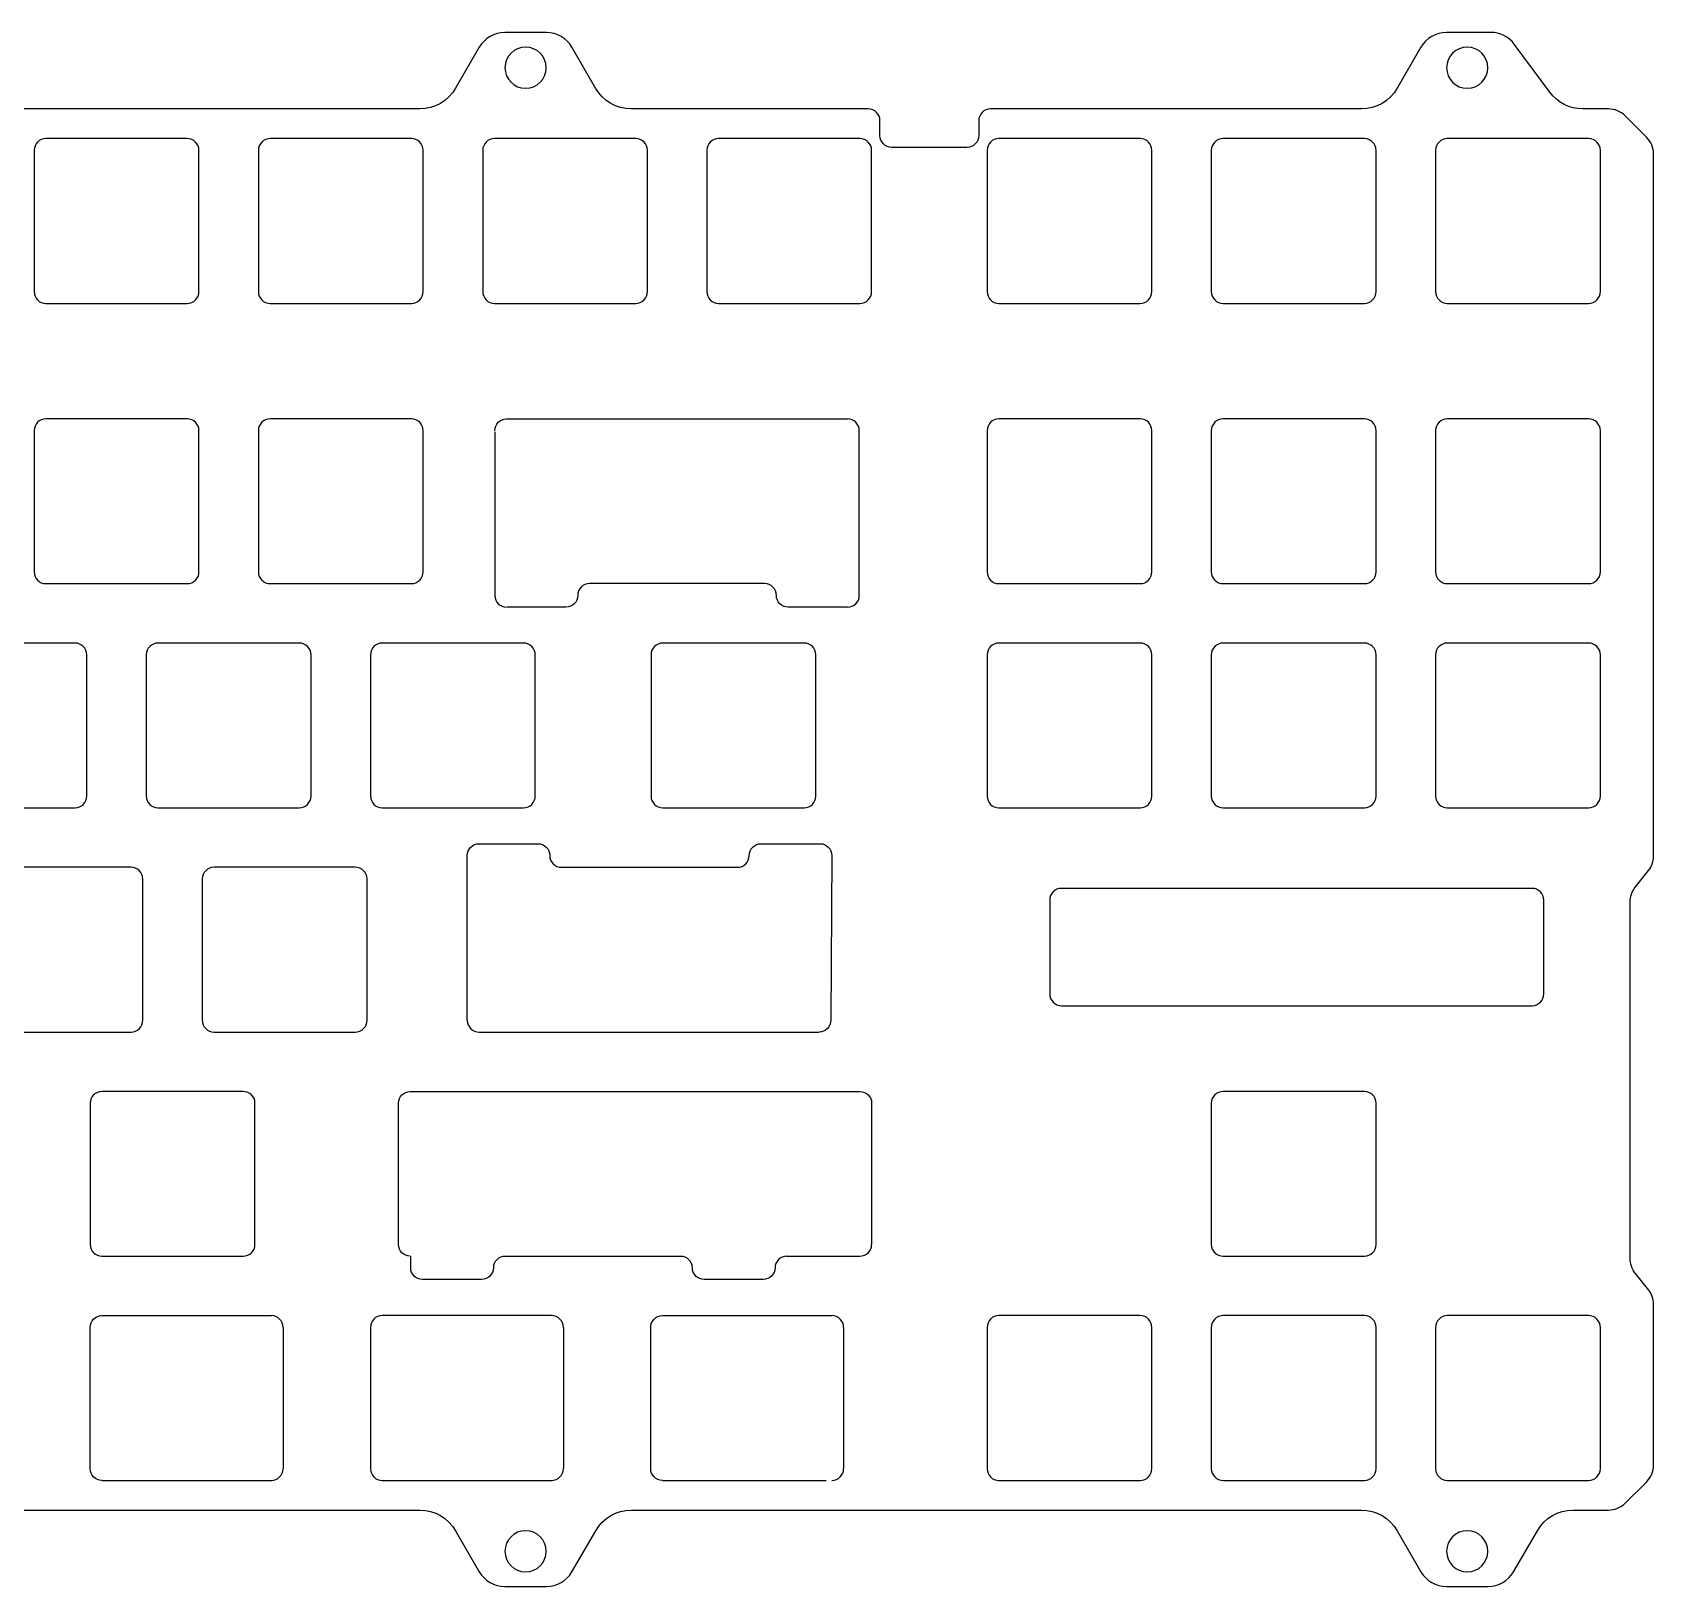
# Model space of a CAD drawing. Header units: inches. Extents: x -68 to 284, y 74 to 206.
# Drawn here: x 146.1 to 283.8, y 73.7 to 205.7 of the extents above; entities that cross this region are included whole.
import ezdxf

# ---------------------------------------------------------------- set-up
doc = ezdxf.new("R2010")
doc.units = ezdxf.units.IN
doc.header["$MEASUREMENT"] = 0

# ---------------------------------------------------------------- blocks, each defined once
blk = doc.blocks.new('block 4')
at = {"color": 5, "lineweight": 25, "true_color": 0x0000ff}
blk.add_open_spline([(139.42, 76.62), (140.31, 76.62), (141.14, 77.1), (141.58, 77.87), (141.58, 77.87), (141.9, 78.42), (141.9, 78.42), (142.53, 79.5), (143.69, 80.17), (144.94, 80.17), (144.94, 80.17), (178.97, 80.17), (178.97, 80.17), (180.22, 80.17), (181.37, 79.5), (182, 78.42), (182, 78.42), (184.02, 74.92), (184.02, 74.92), (184.47, 74.15), (185.29, 73.67), (186.18, 73.67), (186.18, 73.67), (189.72, 73.67), (189.72, 73.67), (190.61, 73.67), (191.44, 74.15), (191.88, 74.92), (191.88, 74.92), (193.91, 78.42), (193.91, 78.42), (194.53, 79.5), (195.69, 80.17), (196.94, 80.17), (196.94, 80.17), (258.97, 80.17), (258.97, 80.17), (260.22, 80.17), (261.37, 79.5), (262, 78.42), (262, 78.42), (264.02, 74.92), (264.02, 74.92), (264.47, 74.15), (265.29, 73.67), (266.18, 73.67), (266.18, 73.67), (269.72, 73.67), (269.72, 73.67), (270.61, 73.67), (271.44, 74.15), (271.88, 74.92), (271.88, 74.92), (273.91, 78.42), (273.91, 78.42), (274.53, 79.5), (275.69, 80.17), (276.94, 80.17), (276.94, 80.17), (279.95, 80.17), (279.95, 80.17), (280.48, 80.17), (280.99, 80.38), (281.37, 80.75), (281.37, 80.75), (283.2, 82.58), (283.2, 82.58), (283.57, 82.96), (283.78, 83.47), (283.78, 84), (283.78, 84), (283.78, 97.68), (283.78, 97.68), (283.78, 98.11), (283.64, 98.53), (283.37, 98.87), (283.37, 98.87), (282.24, 100.27), (282.24, 100.27), (281.94, 100.65), (281.78, 101.11), (281.78, 101.59), (281.78, 101.59), (281.78, 131.81), (281.78, 131.81), (281.78, 132.29), (281.94, 132.75), (282.24, 133.13), (282.24, 133.13), (283.36, 134.53), (283.36, 134.53), (283.63, 134.87), (283.78, 135.29), (283.78, 135.72), (283.78, 135.72), (283.78, 195.4), (283.78, 195.4), (283.78, 195.93), (283.57, 196.44), (283.19, 196.82), (283.19, 196.82), (281.37, 198.65), (281.37, 198.65), (280.99, 199.02), (280.48, 199.23), (279.95, 199.23), (279.95, 199.23), (277.77, 199.23), (277.77, 199.23), (276.66, 199.23), (275.62, 199.76), (274.96, 200.65), (274.96, 200.65), (271.95, 204.72), (271.95, 204.72), (271.47, 205.36), (270.73, 205.73), (269.94, 205.73), (269.94, 205.73), (266.18, 205.73), (266.18, 205.73), (265.29, 205.73), (264.46, 205.25), (264.02, 204.48), (264.02, 204.48), (262, 200.98), (262, 200.98), (261.37, 199.9), (260.21, 199.23), (258.96, 199.23), (258.96, 199.23), (227.45, 199.23), (227.45, 199.23), (226.9, 199.23), (226.45, 198.78), (226.45, 198.23), (226.45, 198.23), (226.45, 196.96), (226.45, 196.96), (226.45, 196.4), (226, 195.96), (225.45, 195.96), (225.45, 195.96), (219.06, 195.96), (219.06, 195.96), (218.51, 195.96), (218.06, 196.4), (218.06, 196.96), (218.06, 196.96), (218.06, 198.23), (218.06, 198.23), (218.06, 198.78), (217.61, 199.23), (217.06, 199.23), (217.06, 199.23), (196.93, 199.23), (196.93, 199.23), (195.68, 199.23), (194.53, 199.9), (193.9, 200.98), (193.9, 200.98), (191.88, 204.48), (191.88, 204.48), (191.44, 205.25), (190.61, 205.73), (189.72, 205.73), (189.72, 205.73), (186.18, 205.73), (186.18, 205.73), (185.29, 205.73), (184.46, 205.25), (184.02, 204.48), (184.02, 204.48), (182, 200.98), (182, 200.98), (181.37, 199.9), (180.21, 199.23), (178.96, 199.23), (178.96, 199.23), (116.93, 199.23), (116.93, 199.23), (115.68, 199.23), (114.53, 199.9), (113.9, 200.98), (113.9, 200.98), (111.88, 204.48), (111.88, 204.48), (111.44, 205.25), (110.61, 205.73), (109.72, 205.73), (109.72, 205.73), (106.18, 205.73), (106.18, 205.73), (105.29, 205.73), (104.46, 205.25), (104.02, 204.48), (104.02, 204.48), (102, 200.98), (102, 200.98), (101.37, 199.9), (100.21, 199.23), (98.96, 199.23), (98.96, 199.23), (36.93, 199.23), (36.93, 199.23), (35.68, 199.23), (34.53, 199.9), (33.9, 200.98), (33.9, 200.98), (31.88, 204.48), (31.88, 204.48), (31.44, 205.25), (30.61, 205.73), (29.72, 205.73), (29.72, 205.73), (26.18, 205.73), (26.18, 205.73), (25.29, 205.73), (24.46, 205.25), (24.02, 204.48), (24.02, 204.48), (22, 200.98), (22, 200.98), (21.37, 199.9), (20.21, 199.23), (18.96, 199.23), (18.96, 199.23), (-43.07, 199.23), (-43.07, 199.23), (-44.32, 199.23), (-45.47, 199.9), (-46.1, 200.98), (-46.1, 200.98), (-48.12, 204.48), (-48.12, 204.48), (-48.56, 205.25), (-49.39, 205.73), (-50.28, 205.73), (-50.28, 205.73), (-53.82, 205.73), (-53.82, 205.73), (-54.71, 205.73), (-55.54, 205.25), (-55.98, 204.48), (-55.98, 204.48), (-58, 200.98), (-58, 200.98), (-58.63, 199.9), (-59.79, 199.23), (-61.04, 199.23), (-61.04, 199.23), (-64.05, 199.23), (-64.05, 199.23), (-64.58, 199.23), (-65.09, 199.02), (-65.47, 198.65), (-65.47, 198.65), (-67.3, 196.82), (-67.3, 196.82), (-67.67, 196.44), (-67.88, 195.93), (-67.88, 195.4), (-67.88, 195.4), (-67.88, 151.72), (-67.88, 151.72), (-67.88, 151.29), (-67.74, 150.87), (-67.47, 150.53), (-67.47, 150.53), (-66.34, 149.13), (-66.34, 149.13), (-66.04, 148.75), (-65.88, 148.29), (-65.88, 147.82), (-65.88, 147.82), (-65.88, 107.59), (-65.88, 107.59), (-65.88, 107.11), (-66.04, 106.65), (-66.34, 106.27), (-66.34, 106.27), (-67.47, 104.87), (-67.47, 104.87), (-67.74, 104.53), (-67.88, 104.11), (-67.88, 103.68), (-67.88, 103.68), (-67.88, 84), (-67.88, 84), (-67.88, 83.47), (-67.67, 82.96), (-67.3, 82.58), (-67.3, 82.58), (-65.47, 80.76), (-65.47, 80.76), (-65.09, 80.38), (-64.58, 80.17), (-64.05, 80.17), (-64.05, 80.17), (-61.04, 80.17), (-61.04, 80.17), (-59.79, 80.17), (-58.63, 79.5), (-58.01, 78.42), (-58.01, 78.42), (-55.98, 74.92), (-55.98, 74.92), (-55.54, 74.15), (-54.71, 73.67), (-53.82, 73.67), (-53.82, 73.67), (-50.28, 73.67), (-50.28, 73.67), (-49.39, 73.67), (-48.56, 74.15), (-48.12, 74.92), (-48.12, 74.92), (-46.1, 78.42), (-46.1, 78.42), (-45.47, 79.5), (-44.32, 80.17), (-43.07, 80.17), (-43.07, 80.17), (6.96, 80.17), (6.96, 80.17), (8.21, 80.17), (9.37, 79.5), (9.99, 78.42), (9.99, 78.42), (12.02, 74.92), (12.02, 74.92), (12.46, 74.15), (13.29, 73.67), (14.18, 73.67), (14.18, 73.67), (29.72, 73.67), (29.72, 73.67), (30.61, 73.67), (31.44, 74.15), (31.88, 74.92), (31.88, 74.92), (33.9, 78.42), (33.9, 78.42), (34.53, 79.5), (35.68, 80.17), (36.93, 80.17), (36.93, 80.17), (98.96, 80.17), (98.96, 80.17), (100.21, 80.17), (101.37, 79.5), (101.99, 78.42), (101.99, 78.42), (103.03, 76.62), (103.03, 76.62)], degree=3, knots=[0, 0, 0, 0, 1, 1, 1, 2, 2, 2, 3, 3, 3, 4, 4, 4, 5, 5, 5, 6, 6, 6, 7, 7, 7, 8, 8, 8, 9, 9, 9, 10, 10, 10, 11, 11, 11, 12, 12, 12, 13, 13, 13, 14, 14, 14, 15, 15, 15, 16, 16, 16, 17, 17, 17, 18, 18, 18, 19, 19, 19, 20, 20, 20, 21, 21, 21, 22, 22, 22, 23, 23, 23, 24, 24, 24, 25, 25, 25, 26, 26, 26, 27, 27, 27, 28, 28, 28, 29, 29, 29, 30, 30, 30, 31, 31, 31, 32, 32, 32, 33, 33, 33, 34, 34, 34, 35, 35, 35, 36, 36, 36, 37, 37, 37, 38, 38, 38, 39, 39, 39, 40, 40, 40, 41, 41, 41, 42, 42, 42, 43, 43, 43, 44, 44, 44, 45, 45, 45, 46, 46, 46, 47, 47, 47, 48, 48, 48, 49, 49, 49, 50, 50, 50, 51, 51, 51, 52, 52, 52, 53, 53, 53, 54, 54, 54, 55, 55, 55, 56, 56, 56, 57, 57, 57, 58, 58, 58, 59, 59, 59, 60, 60, 60, 61, 61, 61, 62, 62, 62, 63, 63, 63, 64, 64, 64, 65, 65, 65, 66, 66, 66, 67, 67, 67, 68, 68, 68, 69, 69, 69, 70, 70, 70, 71, 71, 71, 72, 72, 72, 73, 73, 73, 74, 74, 74, 75, 75, 75, 76, 76, 76, 77, 77, 77, 78, 78, 78, 79, 79, 79, 80, 80, 80, 81, 81, 81, 82, 82, 82, 83, 83, 83, 84, 84, 84, 85, 85, 85, 86, 86, 86, 87, 87, 87, 88, 88, 88, 89, 89, 89, 90, 90, 90, 91, 91, 91, 92, 92, 92, 93, 93, 93, 94, 94, 94, 95, 95, 95, 96, 96, 96, 97, 97, 97, 98, 98, 98, 99, 99, 99, 100, 100, 100, 101, 101, 101, 102, 102, 102, 103, 103, 103, 104, 104, 104, 105, 105, 105, 106, 106, 106, 107, 107, 107, 108, 108, 108, 109, 109, 109, 110, 110, 110, 111, 111, 111, 112, 112, 112, 113, 113, 113, 114, 114, 114, 115, 115, 115, 116, 116, 116, 117, 117, 117, 118, 118, 118, 118], dxfattribs=at)
blk = doc.blocks.new('block 5')
at = {"color": 5, "lineweight": 25, "true_color": 0x0000ff}
blk.add_open_spline([(216.35, 115.74), (216.9, 115.74), (217.35, 115.3), (217.35, 114.74), (217.35, 114.74), (217.35, 102.74), (217.35, 102.74)], degree=3, knots=[0, 0, 0, 0, 1, 1, 1, 2, 2, 2, 2], dxfattribs=at)
blk = doc.blocks.new('block 7')
at = {"color": 5, "lineweight": 25, "true_color": 0x0000ff}
blk.add_open_spline([(178.15, 101.74), (177.6, 101.74), (177.15, 102.19), (177.15, 102.74), (177.15, 102.74), (177.15, 114.74), (177.15, 114.74), (177.15, 115.3), (177.6, 115.74), (178.15, 115.74), (178.15, 115.74), (178.24, 115.74), (178.24, 115.74), (178.24, 115.74), (216.35, 115.74), (216.35, 115.74)], degree=3, knots=[0, 0, 0, 0, 1, 1, 1, 2, 2, 2, 3, 3, 3, 4, 4, 4, 5, 5, 5, 5], dxfattribs=at)
blk = doc.blocks.new('block 9')
at = {"color": 5, "lineweight": 25, "true_color": 0x0000ff}
blk.add_lwpolyline([(199.68, 115.74), (199.68, 115.74)], dxfattribs=at)
blk = doc.blocks.new('block 14')
at = {"color": 5, "lineweight": 25, "true_color": 0x0000ff}
blk.add_open_spline([(227.16, 171.89), (227.16, 172.45), (227.61, 172.89), (228.16, 172.89), (228.16, 172.89), (240.16, 172.89), (240.16, 172.89), (240.71, 172.89), (241.16, 172.45), (241.16, 171.89), (241.16, 171.89), (241.16, 159.89), (241.16, 159.89), (241.16, 159.34), (240.71, 158.89), (240.16, 158.89), (240.16, 158.89), (228.16, 158.89), (228.16, 158.89), (227.61, 158.89), (227.16, 159.34), (227.16, 159.89), (227.16, 159.89), (227.16, 171.89), (227.16, 171.89)], degree=3, knots=[0, 0, 0, 0, 1, 1, 1, 2, 2, 2, 3, 3, 3, 4, 4, 4, 5, 5, 5, 6, 6, 6, 7, 7, 7, 8, 8, 8, 8], dxfattribs=at)
blk = doc.blocks.new('block 15')
at = {"color": 5, "lineweight": 25, "true_color": 0x0000ff}
blk.add_open_spline([(227.16, 152.84), (227.16, 153.4), (227.61, 153.84), (228.16, 153.84), (228.16, 153.84), (240.16, 153.84), (240.16, 153.84), (240.71, 153.84), (241.16, 153.4), (241.16, 152.84), (241.16, 152.84), (241.16, 140.84), (241.16, 140.84), (241.16, 140.29), (240.71, 139.84), (240.16, 139.84), (240.16, 139.84), (228.16, 139.84), (228.16, 139.84), (227.61, 139.84), (227.16, 140.29), (227.16, 140.84), (227.16, 140.84), (227.16, 152.84), (227.16, 152.84)], degree=3, knots=[0, 0, 0, 0, 1, 1, 1, 2, 2, 2, 3, 3, 3, 4, 4, 4, 5, 5, 5, 6, 6, 6, 7, 7, 7, 8, 8, 8, 8], dxfattribs=at)
blk = doc.blocks.new('block 16')
at = {"color": 5, "lineweight": 25, "true_color": 0x0000ff}
blk.add_open_spline([(227.16, 195.71), (227.16, 196.26), (227.61, 196.71), (228.16, 196.71), (228.16, 196.71), (240.16, 196.71), (240.16, 196.71), (240.71, 196.71), (241.16, 196.26), (241.16, 195.71), (241.16, 195.71), (241.16, 183.71), (241.16, 183.71), (241.16, 183.15), (240.71, 182.71), (240.16, 182.71), (240.16, 182.71), (228.16, 182.71), (228.16, 182.71), (227.61, 182.71), (227.16, 183.15), (227.16, 183.71), (227.16, 183.71), (227.16, 195.71), (227.16, 195.71)], degree=3, knots=[0, 0, 0, 0, 1, 1, 1, 2, 2, 2, 3, 3, 3, 4, 4, 4, 5, 5, 5, 6, 6, 6, 7, 7, 7, 8, 8, 8, 8], dxfattribs=at)
blk = doc.blocks.new('block 17')
at = {"color": 5, "lineweight": 25, "true_color": 0x0000ff}
blk.add_open_spline([(227.16, 95.69), (227.16, 96.25), (227.61, 96.69), (228.16, 96.69), (228.16, 96.69), (240.16, 96.69), (240.16, 96.69), (240.71, 96.69), (241.16, 96.25), (241.16, 95.69), (241.16, 95.69), (241.16, 83.69), (241.16, 83.69), (241.16, 83.14), (240.71, 82.69), (240.16, 82.69), (240.16, 82.69), (228.16, 82.69), (228.16, 82.69), (227.61, 82.69), (227.16, 83.14), (227.16, 83.69), (227.16, 83.69), (227.16, 95.69), (227.16, 95.69)], degree=3, knots=[0, 0, 0, 0, 1, 1, 1, 2, 2, 2, 3, 3, 3, 4, 4, 4, 5, 5, 5, 6, 6, 6, 7, 7, 7, 8, 8, 8, 8], dxfattribs=at)
blk = doc.blocks.new('block 18')
at = {"color": 5, "lineweight": 25, "true_color": 0x0000ff}
blk.add_open_spline([(246.21, 171.89), (246.21, 172.45), (246.66, 172.89), (247.21, 172.89), (247.21, 172.89), (259.21, 172.89), (259.21, 172.89), (259.76, 172.89), (260.21, 172.45), (260.21, 171.89), (260.21, 171.89), (260.21, 159.89), (260.21, 159.89), (260.21, 159.34), (259.76, 158.89), (259.21, 158.89), (259.21, 158.89), (247.21, 158.89), (247.21, 158.89), (246.66, 158.89), (246.21, 159.34), (246.21, 159.89), (246.21, 159.89), (246.21, 171.89), (246.21, 171.89)], degree=3, knots=[0, 0, 0, 0, 1, 1, 1, 2, 2, 2, 3, 3, 3, 4, 4, 4, 5, 5, 5, 6, 6, 6, 7, 7, 7, 8, 8, 8, 8], dxfattribs=at)
blk = doc.blocks.new('block 19')
at = {"color": 5, "lineweight": 25, "true_color": 0x0000ff}
blk.add_open_spline([(265.26, 171.89), (265.26, 172.45), (265.71, 172.89), (266.26, 172.89), (266.26, 172.89), (278.26, 172.89), (278.26, 172.89), (278.81, 172.89), (279.26, 172.45), (279.26, 171.89), (279.26, 171.89), (279.26, 159.89), (279.26, 159.89), (279.26, 159.34), (278.81, 158.89), (278.26, 158.89), (278.26, 158.89), (266.26, 158.89), (266.26, 158.89), (265.71, 158.89), (265.26, 159.34), (265.26, 159.89), (265.26, 159.89), (265.26, 171.89), (265.26, 171.89)], degree=3, knots=[0, 0, 0, 0, 1, 1, 1, 2, 2, 2, 3, 3, 3, 4, 4, 4, 5, 5, 5, 6, 6, 6, 7, 7, 7, 8, 8, 8, 8], dxfattribs=at)
blk = doc.blocks.new('block 20')
at = {"color": 5, "lineweight": 25, "true_color": 0x0000ff}
blk.add_open_spline([(246.21, 152.84), (246.21, 153.4), (246.66, 153.84), (247.21, 153.84), (247.21, 153.84), (259.21, 153.84), (259.21, 153.84), (259.76, 153.84), (260.21, 153.4), (260.21, 152.84), (260.21, 152.84), (260.21, 140.84), (260.21, 140.84), (260.21, 140.29), (259.76, 139.84), (259.21, 139.84), (259.21, 139.84), (247.21, 139.84), (247.21, 139.84), (246.66, 139.84), (246.21, 140.29), (246.21, 140.84), (246.21, 140.84), (246.21, 152.84), (246.21, 152.84)], degree=3, knots=[0, 0, 0, 0, 1, 1, 1, 2, 2, 2, 3, 3, 3, 4, 4, 4, 5, 5, 5, 6, 6, 6, 7, 7, 7, 8, 8, 8, 8], dxfattribs=at)
blk = doc.blocks.new('block 21')
at = {"color": 5, "lineweight": 25, "true_color": 0x0000ff}
blk.add_open_spline([(265.26, 152.84), (265.26, 153.4), (265.71, 153.84), (266.26, 153.84), (266.26, 153.84), (278.26, 153.84), (278.26, 153.84), (278.81, 153.84), (279.26, 153.4), (279.26, 152.84), (279.26, 152.84), (279.26, 140.84), (279.26, 140.84), (279.26, 140.29), (278.81, 139.84), (278.26, 139.84), (278.26, 139.84), (266.26, 139.84), (266.26, 139.84), (265.71, 139.84), (265.26, 140.29), (265.26, 140.84), (265.26, 140.84), (265.26, 152.84), (265.26, 152.84)], degree=3, knots=[0, 0, 0, 0, 1, 1, 1, 2, 2, 2, 3, 3, 3, 4, 4, 4, 5, 5, 5, 6, 6, 6, 7, 7, 7, 8, 8, 8, 8], dxfattribs=at)
blk = doc.blocks.new('block 24')
at = {"color": 5, "lineweight": 25, "true_color": 0x0000ff}
blk.add_open_spline([(146.2, 171.89), (146.2, 172.45), (146.64, 172.89), (147.2, 172.89), (147.2, 172.89), (159.2, 172.89), (159.2, 172.89), (159.75, 172.89), (160.2, 172.45), (160.2, 171.89), (160.2, 171.89), (160.2, 159.89), (160.2, 159.89), (160.2, 159.34), (159.75, 158.89), (159.2, 158.89), (159.2, 158.89), (147.2, 158.89), (147.2, 158.89), (146.64, 158.89), (146.2, 159.34), (146.2, 159.89), (146.2, 159.89), (146.2, 171.89), (146.2, 171.89)], degree=3, knots=[0, 0, 0, 0, 1, 1, 1, 2, 2, 2, 3, 3, 3, 4, 4, 4, 5, 5, 5, 6, 6, 6, 7, 7, 7, 8, 8, 8, 8], dxfattribs=at)
blk = doc.blocks.new('block 25')
at = {"color": 5, "lineweight": 25, "true_color": 0x0000ff}
blk.add_open_spline([(165.25, 171.89), (165.25, 172.45), (165.69, 172.89), (166.25, 172.89), (166.25, 172.89), (178.25, 172.89), (178.25, 172.89), (178.8, 172.89), (179.25, 172.45), (179.25, 171.89), (179.25, 171.89), (179.25, 159.89), (179.25, 159.89), (179.25, 159.34), (178.8, 158.89), (178.25, 158.89), (178.25, 158.89), (166.25, 158.89), (166.25, 158.89), (165.69, 158.89), (165.25, 159.34), (165.25, 159.89), (165.25, 159.89), (165.25, 171.89), (165.25, 171.89)], degree=3, knots=[0, 0, 0, 0, 1, 1, 1, 2, 2, 2, 3, 3, 3, 4, 4, 4, 5, 5, 5, 6, 6, 6, 7, 7, 7, 8, 8, 8, 8], dxfattribs=at)
blk = doc.blocks.new('block 27')
at = {"color": 5, "lineweight": 25, "true_color": 0x0000ff}
blk.add_open_spline([(136.67, 152.84), (136.67, 153.4), (137.12, 153.84), (137.67, 153.84), (137.67, 153.84), (149.67, 153.84), (149.67, 153.84), (150.22, 153.84), (150.67, 153.4), (150.67, 152.84), (150.67, 152.84), (150.67, 140.84), (150.67, 140.84), (150.67, 140.29), (150.22, 139.84), (149.67, 139.84), (149.67, 139.84), (137.67, 139.84), (137.67, 139.84), (137.12, 139.84), (136.67, 140.29), (136.67, 140.84), (136.67, 140.84), (136.67, 152.84), (136.67, 152.84)], degree=3, knots=[0, 0, 0, 0, 1, 1, 1, 2, 2, 2, 3, 3, 3, 4, 4, 4, 5, 5, 5, 6, 6, 6, 7, 7, 7, 8, 8, 8, 8], dxfattribs=at)
blk = doc.blocks.new('block 28')
at = {"color": 5, "lineweight": 25, "true_color": 0x0000ff}
blk.add_open_spline([(155.72, 152.84), (155.72, 153.4), (156.17, 153.84), (156.72, 153.84), (156.72, 153.84), (168.72, 153.84), (168.72, 153.84), (169.27, 153.84), (169.72, 153.4), (169.72, 152.84), (169.72, 152.84), (169.72, 140.84), (169.72, 140.84), (169.72, 140.29), (169.27, 139.84), (168.72, 139.84), (168.72, 139.84), (156.72, 139.84), (156.72, 139.84), (156.17, 139.84), (155.72, 140.29), (155.72, 140.84), (155.72, 140.84), (155.72, 152.84), (155.72, 152.84)], degree=3, knots=[0, 0, 0, 0, 1, 1, 1, 2, 2, 2, 3, 3, 3, 4, 4, 4, 5, 5, 5, 6, 6, 6, 7, 7, 7, 8, 8, 8, 8], dxfattribs=at)
blk = doc.blocks.new('block 29')
at = {"color": 5, "lineweight": 25, "true_color": 0x0000ff}
blk.add_open_spline([(174.77, 152.84), (174.77, 153.4), (175.22, 153.84), (175.77, 153.84), (175.77, 153.84), (187.77, 153.84), (187.77, 153.84), (188.32, 153.84), (188.77, 153.4), (188.77, 152.84), (188.77, 152.84), (188.77, 140.84), (188.77, 140.84), (188.77, 140.29), (188.32, 139.84), (187.77, 139.84), (187.77, 139.84), (175.77, 139.84), (175.77, 139.84), (175.22, 139.84), (174.77, 140.29), (174.77, 140.84), (174.77, 140.84), (174.77, 152.84), (174.77, 152.84)], degree=3, knots=[0, 0, 0, 0, 1, 1, 1, 2, 2, 2, 3, 3, 3, 4, 4, 4, 5, 5, 5, 6, 6, 6, 7, 7, 7, 8, 8, 8, 8], dxfattribs=at)
blk = doc.blocks.new('block 30')
at = {"color": 5, "lineweight": 25, "true_color": 0x0000ff}
blk.add_open_spline([(141.43, 133.79), (141.43, 134.35), (141.88, 134.79), (142.43, 134.79), (142.43, 134.79), (154.43, 134.79), (154.43, 134.79), (154.98, 134.79), (155.43, 134.35), (155.43, 133.79), (155.43, 133.79), (155.43, 121.79), (155.43, 121.79), (155.43, 121.24), (154.98, 120.79), (154.43, 120.79), (154.43, 120.79), (142.43, 120.79), (142.43, 120.79), (141.88, 120.79), (141.43, 121.24), (141.43, 121.79), (141.43, 121.79), (141.43, 133.79), (141.43, 133.79)], degree=3, knots=[0, 0, 0, 0, 1, 1, 1, 2, 2, 2, 3, 3, 3, 4, 4, 4, 5, 5, 5, 6, 6, 6, 7, 7, 7, 8, 8, 8, 8], dxfattribs=at)
blk = doc.blocks.new('block 34')
at = {"color": 5, "lineweight": 25, "true_color": 0x0000ff}
blk.add_open_spline([(165.25, 195.71), (165.25, 196.26), (165.69, 196.71), (166.25, 196.71), (166.25, 196.71), (178.25, 196.71), (178.25, 196.71), (178.8, 196.71), (179.25, 196.26), (179.25, 195.71), (179.25, 195.71), (179.25, 183.71), (179.25, 183.71), (179.25, 183.15), (178.8, 182.71), (178.25, 182.71), (178.25, 182.71), (166.25, 182.71), (166.25, 182.71), (165.69, 182.71), (165.25, 183.15), (165.25, 183.71), (165.25, 183.71), (165.25, 195.71), (165.25, 195.71)], degree=3, knots=[0, 0, 0, 0, 1, 1, 1, 2, 2, 2, 3, 3, 3, 4, 4, 4, 5, 5, 5, 6, 6, 6, 7, 7, 7, 8, 8, 8, 8], dxfattribs=at)
blk = doc.blocks.new('block 35')
at = {"color": 5, "lineweight": 25, "true_color": 0x0000ff}
blk.add_open_spline([(184.31, 195.71), (184.31, 196.26), (184.76, 196.71), (185.31, 196.71), (185.31, 196.71), (197.31, 196.71), (197.31, 196.71), (197.86, 196.71), (198.31, 196.26), (198.31, 195.71), (198.31, 195.71), (198.31, 183.71), (198.31, 183.71), (198.31, 183.15), (197.86, 182.71), (197.31, 182.71), (197.31, 182.71), (185.31, 182.71), (185.31, 182.71), (184.76, 182.71), (184.31, 183.15), (184.31, 183.71), (184.31, 183.71), (184.31, 195.71), (184.31, 195.71)], degree=3, knots=[0, 0, 0, 0, 1, 1, 1, 2, 2, 2, 3, 3, 3, 4, 4, 4, 5, 5, 5, 6, 6, 6, 7, 7, 7, 8, 8, 8, 8], dxfattribs=at)
blk = doc.blocks.new('block 36')
at = {"color": 5, "lineweight": 25, "true_color": 0x0000ff}
blk.add_open_spline([(246.21, 195.71), (246.21, 196.26), (246.66, 196.71), (247.21, 196.71), (247.21, 196.71), (259.21, 196.71), (259.21, 196.71), (259.76, 196.71), (260.21, 196.26), (260.21, 195.71), (260.21, 195.71), (260.21, 183.71), (260.21, 183.71), (260.21, 183.15), (259.76, 182.71), (259.21, 182.71), (259.21, 182.71), (247.21, 182.71), (247.21, 182.71), (246.66, 182.71), (246.21, 183.15), (246.21, 183.71), (246.21, 183.71), (246.21, 195.71), (246.21, 195.71)], degree=3, knots=[0, 0, 0, 0, 1, 1, 1, 2, 2, 2, 3, 3, 3, 4, 4, 4, 5, 5, 5, 6, 6, 6, 7, 7, 7, 8, 8, 8, 8], dxfattribs=at)
blk = doc.blocks.new('block 37')
at = {"color": 5, "lineweight": 25, "true_color": 0x0000ff}
blk.add_open_spline([(265.26, 195.71), (265.26, 196.26), (265.71, 196.71), (266.26, 196.71), (266.26, 196.71), (278.26, 196.71), (278.26, 196.71), (278.81, 196.71), (279.26, 196.26), (279.26, 195.71), (279.26, 195.71), (279.26, 183.71), (279.26, 183.71), (279.26, 183.15), (278.81, 182.71), (278.26, 182.71), (278.26, 182.71), (266.26, 182.71), (266.26, 182.71), (265.71, 182.71), (265.26, 183.15), (265.26, 183.71), (265.26, 183.71), (265.26, 195.71), (265.26, 195.71)], degree=3, knots=[0, 0, 0, 0, 1, 1, 1, 2, 2, 2, 3, 3, 3, 4, 4, 4, 5, 5, 5, 6, 6, 6, 7, 7, 7, 8, 8, 8, 8], dxfattribs=at)
blk = doc.blocks.new('block 38')
at = {"color": 5, "lineweight": 25, "true_color": 0x0000ff}
blk.add_open_spline([(146.2, 195.71), (146.2, 196.26), (146.64, 196.71), (147.2, 196.71), (147.2, 196.71), (159.2, 196.71), (159.2, 196.71), (159.75, 196.71), (160.2, 196.26), (160.2, 195.71), (160.2, 195.71), (160.2, 183.71), (160.2, 183.71), (160.2, 183.15), (159.75, 182.71), (159.2, 182.71), (159.2, 182.71), (147.2, 182.71), (147.2, 182.71), (146.64, 182.71), (146.2, 183.15), (146.2, 183.71), (146.2, 183.71), (146.2, 195.71), (146.2, 195.71)], degree=3, knots=[0, 0, 0, 0, 1, 1, 1, 2, 2, 2, 3, 3, 3, 4, 4, 4, 5, 5, 5, 6, 6, 6, 7, 7, 7, 8, 8, 8, 8], dxfattribs=at)
blk = doc.blocks.new('block 40')
at = {"color": 5, "lineweight": 25, "true_color": 0x0000ff}
blk.add_open_spline([(246.21, 114.74), (246.21, 115.3), (246.66, 115.74), (247.21, 115.74), (247.21, 115.74), (259.21, 115.74), (259.21, 115.74), (259.76, 115.74), (260.21, 115.3), (260.21, 114.74), (260.21, 114.74), (260.21, 102.74), (260.21, 102.74), (260.21, 102.19), (259.76, 101.74), (259.21, 101.74), (259.21, 101.74), (247.21, 101.74), (247.21, 101.74), (246.66, 101.74), (246.21, 102.19), (246.21, 102.74), (246.21, 102.74), (246.21, 114.74), (246.21, 114.74)], degree=3, knots=[0, 0, 0, 0, 1, 1, 1, 2, 2, 2, 3, 3, 3, 4, 4, 4, 5, 5, 5, 6, 6, 6, 7, 7, 7, 8, 8, 8, 8], dxfattribs=at)
blk = doc.blocks.new('block 41')
at = {"color": 5, "lineweight": 25, "true_color": 0x0000ff}
blk.add_open_spline([(246.21, 95.69), (246.21, 96.25), (246.66, 96.69), (247.21, 96.69), (247.21, 96.69), (259.21, 96.69), (259.21, 96.69), (259.76, 96.69), (260.21, 96.25), (260.21, 95.69), (260.21, 95.69), (260.21, 83.69), (260.21, 83.69), (260.21, 83.14), (259.76, 82.69), (259.21, 82.69), (259.21, 82.69), (247.21, 82.69), (247.21, 82.69), (246.66, 82.69), (246.21, 83.14), (246.21, 83.69), (246.21, 83.69), (246.21, 95.69), (246.21, 95.69)], degree=3, knots=[0, 0, 0, 0, 1, 1, 1, 2, 2, 2, 3, 3, 3, 4, 4, 4, 5, 5, 5, 6, 6, 6, 7, 7, 7, 8, 8, 8, 8], dxfattribs=at)
blk = doc.blocks.new('block 42')
at = {"color": 5, "lineweight": 25, "true_color": 0x0000ff}
blk.add_open_spline([(265.26, 95.69), (265.26, 96.25), (265.71, 96.69), (266.26, 96.69), (266.26, 96.69), (278.26, 96.69), (278.26, 96.69), (278.81, 96.69), (279.26, 96.25), (279.26, 95.69), (279.26, 95.69), (279.26, 83.69), (279.26, 83.69), (279.26, 83.14), (278.81, 82.69), (278.26, 82.69), (278.26, 82.69), (266.26, 82.69), (266.26, 82.69), (265.71, 82.69), (265.26, 83.14), (265.26, 83.69), (265.26, 83.69), (265.26, 95.69), (265.26, 95.69)], degree=3, knots=[0, 0, 0, 0, 1, 1, 1, 2, 2, 2, 3, 3, 3, 4, 4, 4, 5, 5, 5, 6, 6, 6, 7, 7, 7, 8, 8, 8, 8], dxfattribs=at)
blk = doc.blocks.new('block 83')
at = {"color": 5, "lineweight": 25, "true_color": 0x0000ff}
blk.add_open_spline([(160.48, 133.79), (160.48, 134.35), (160.93, 134.79), (161.48, 134.79), (161.48, 134.79), (173.48, 134.79), (173.48, 134.79), (174.03, 134.79), (174.48, 134.35), (174.48, 133.79), (174.48, 133.79), (174.48, 121.79), (174.48, 121.79), (174.48, 121.24), (174.03, 120.79), (173.48, 120.79), (173.48, 120.79), (161.48, 120.79), (161.48, 120.79), (160.93, 120.79), (160.48, 121.24), (160.48, 121.79), (160.48, 121.79), (160.48, 133.79), (160.48, 133.79)], degree=3, knots=[0, 0, 0, 0, 1, 1, 1, 2, 2, 2, 3, 3, 3, 4, 4, 4, 5, 5, 5, 6, 6, 6, 7, 7, 7, 8, 8, 8, 8], dxfattribs=at)
blk = doc.blocks.new('block 84')
at = {"color": 5, "lineweight": 25, "true_color": 0x0000ff}
blk.add_open_spline([(150.96, 114.74), (150.96, 115.3), (151.41, 115.74), (151.96, 115.74), (151.96, 115.74), (163.96, 115.74), (163.96, 115.74), (164.51, 115.74), (164.96, 115.3), (164.96, 114.74), (164.96, 114.74), (164.96, 102.74), (164.96, 102.74), (164.96, 102.19), (164.51, 101.74), (163.96, 101.74), (163.96, 101.74), (151.96, 101.74), (151.96, 101.74), (151.41, 101.74), (150.96, 102.19), (150.96, 102.74), (150.96, 102.74), (150.96, 114.74), (150.96, 114.74)], degree=3, knots=[0, 0, 0, 0, 1, 1, 1, 2, 2, 2, 3, 3, 3, 4, 4, 4, 5, 5, 5, 6, 6, 6, 7, 7, 7, 8, 8, 8, 8], dxfattribs=at)
blk = doc.blocks.new('block 85')
at = {"color": 5, "lineweight": 25, "true_color": 0x0000ff}
blk.add_open_spline([(204.35, 182.71), (203.8, 182.71), (203.35, 183.15), (203.35, 183.71), (203.35, 183.71), (203.35, 195.71), (203.35, 195.71), (203.35, 196.26), (203.8, 196.71), (204.35, 196.71), (204.35, 196.71), (216.35, 196.71), (216.35, 196.71), (216.9, 196.71), (217.35, 196.26), (217.35, 195.71), (217.35, 195.71), (217.35, 183.71), (217.35, 183.71), (217.35, 183.15), (216.9, 182.71), (216.35, 182.71), (216.35, 182.71), (204.35, 182.71), (204.35, 182.71)], degree=3, knots=[0, 0, 0, 0, 1, 1, 1, 2, 2, 2, 3, 3, 3, 4, 4, 4, 5, 5, 5, 6, 6, 6, 7, 7, 7, 8, 8, 8, 8], dxfattribs=at)
blk = doc.blocks.new('block 88')
at = {"color": 5, "lineweight": 25, "true_color": 0x0000ff}
blk.add_lwpolyline([(151.96, 82.69), (163.96, 82.69), (166.35, 82.69)], dxfattribs=at)
blk = doc.blocks.new('block 89')
at = {"color": 5, "lineweight": 25, "true_color": 0x0000ff}
blk.add_open_spline([(151.96, 82.69), (151.41, 82.69), (150.96, 83.14), (150.96, 83.69), (150.96, 83.69), (150.96, 95.69), (150.96, 95.69), (150.96, 96.25), (151.41, 96.69), (151.96, 96.69), (151.96, 96.69), (163.96, 96.69), (163.96, 96.69), (163.96, 96.69), (166.35, 96.69), (166.35, 96.69)], degree=3, knots=[0, 0, 0, 0, 1, 1, 1, 2, 2, 2, 3, 3, 3, 4, 4, 4, 5, 5, 5, 5], dxfattribs=at)
blk = doc.blocks.new('block 91')
at = {"color": 5, "lineweight": 25, "true_color": 0x0000ff}
blk.add_lwpolyline([(199.58, 82.69), (211.58, 82.69), (213.49, 82.69)], dxfattribs=at)
blk = doc.blocks.new('block 92')
at = {"color": 5, "lineweight": 25, "true_color": 0x0000ff}
blk.add_open_spline([(199.58, 82.69), (199.03, 82.69), (198.58, 83.14), (198.58, 83.69), (198.58, 83.69), (198.58, 95.69), (198.58, 95.69), (198.58, 96.25), (199.03, 96.69), (199.58, 96.69), (199.58, 96.69), (211.58, 96.69), (211.58, 96.69), (211.58, 96.69), (213.97, 96.69), (213.97, 96.69)], degree=3, knots=[0, 0, 0, 0, 1, 1, 1, 2, 2, 2, 3, 3, 3, 4, 4, 4, 5, 5, 5, 5], dxfattribs=at)
blk = doc.blocks.new('block 98')
at = {"color": 5, "lineweight": 25, "true_color": 0x0000ff}
blk.add_lwpolyline([(213.88, 121.91), (213.88, 121.79)], dxfattribs=at)
blk = doc.blocks.new('block 104')
at = {"color": 5, "lineweight": 25, "true_color": 0x0000ff}
blk.add_open_spline([(215.26, 156.89), (215.26, 156.89), (210.26, 156.89), (210.26, 156.89), (209.71, 156.89), (209.26, 157.34), (209.26, 157.89), (209.26, 158.45), (208.81, 158.89), (208.26, 158.89), (208.26, 158.89), (193.38, 158.89), (193.38, 158.89), (192.83, 158.89), (192.38, 158.45), (192.38, 157.89), (192.38, 157.34), (191.93, 156.89), (191.38, 156.89), (191.38, 156.89), (186.38, 156.89), (186.38, 156.89)], degree=3, knots=[0, 0, 0, 0, 1, 1, 1, 2, 2, 2, 3, 3, 3, 4, 4, 4, 5, 5, 5, 6, 6, 6, 7, 7, 7, 7], dxfattribs=at)
blk = doc.blocks.new('block 105')
at = {"color": 5, "lineweight": 25, "true_color": 0x0000ff}
blk.add_lwpolyline([(193.38, 172.89), (193.38, 172.89)], dxfattribs=at)
blk = doc.blocks.new('block 106')
at = {"color": 5, "lineweight": 25, "true_color": 0x0000ff}
blk.add_open_spline([(183, 135.79), (183, 136.35), (183.45, 136.79), (184, 136.79), (184, 136.79), (189, 136.79), (189, 136.79), (189.55, 136.79), (190, 136.35), (190, 135.79), (190, 135.24), (190.45, 134.79), (191, 134.79), (191, 134.79), (197.58, 134.79), (197.58, 134.79), (197.58, 134.79), (205.95, 134.79), (205.95, 134.79)], degree=3, knots=[0, 0, 0, 0, 1, 1, 1, 2, 2, 2, 3, 3, 3, 4, 4, 4, 5, 5, 5, 6, 6, 6, 6], dxfattribs=at)
blk = doc.blocks.new('block 107')
at = {"color": 5, "lineweight": 25, "true_color": 0x0000ff}
blk.add_open_spline([(213.88, 121.79), (213.88, 121.24), (213.43, 120.79), (212.88, 120.79)], degree=3, dxfattribs=at)
blk = doc.blocks.new('block 116')
at = {"color": 5, "lineweight": 25, "true_color": 0x0000ff}
blk.add_open_spline([(186.2, 202.73), (186.2, 203.7), (186.98, 204.48), (187.95, 204.48), (188.92, 204.48), (189.7, 203.7), (189.7, 202.73), (189.7, 201.76), (188.92, 200.98), (187.95, 200.98), (186.98, 200.98), (186.2, 201.76), (186.2, 202.73), (186.2, 202.73), (186.2, 202.73), (186.2, 202.73)], degree=3, knots=[0, 0, 0, 0, 1, 1, 1, 2, 2, 2, 3, 3, 3, 4, 4, 4, 5, 5, 5, 5], dxfattribs=at)
blk = doc.blocks.new('block 117')
at = {"color": 5, "lineweight": 25, "true_color": 0x0000ff}
blk.add_open_spline([(266.2, 202.73), (266.2, 203.7), (266.98, 204.48), (267.95, 204.48), (268.92, 204.48), (269.7, 203.7), (269.7, 202.73), (269.7, 201.76), (268.92, 200.98), (267.95, 200.98), (266.98, 200.98), (266.2, 201.76), (266.2, 202.73), (266.2, 202.73), (266.2, 202.73), (266.2, 202.73)], degree=3, knots=[0, 0, 0, 0, 1, 1, 1, 2, 2, 2, 3, 3, 3, 4, 4, 4, 5, 5, 5, 5], dxfattribs=at)
blk = doc.blocks.new('block 118')
at = {"color": 5, "lineweight": 25, "true_color": 0x0000ff}
blk.add_open_spline([(266.2, 76.67), (266.2, 77.64), (266.98, 78.42), (267.95, 78.42), (268.92, 78.42), (269.7, 77.64), (269.7, 76.67), (269.7, 75.7), (268.92, 74.92), (267.95, 74.92), (266.98, 74.92), (266.2, 75.7), (266.2, 76.67), (266.2, 76.67), (266.2, 76.67), (266.2, 76.67)], degree=3, knots=[0, 0, 0, 0, 1, 1, 1, 2, 2, 2, 3, 3, 3, 4, 4, 4, 5, 5, 5, 5], dxfattribs=at)
blk = doc.blocks.new('block 119')
at = {"color": 5, "lineweight": 25, "true_color": 0x0000ff}
blk.add_open_spline([(186.2, 76.67), (186.2, 77.64), (186.98, 78.42), (187.95, 78.42), (188.92, 78.42), (189.7, 77.64), (189.7, 76.67), (189.7, 75.7), (188.92, 74.92), (187.95, 74.92), (186.98, 74.92), (186.2, 75.7), (186.2, 76.67), (186.2, 76.67), (186.2, 76.67), (186.2, 76.67)], degree=3, knots=[0, 0, 0, 0, 1, 1, 1, 2, 2, 2, 3, 3, 3, 4, 4, 4, 5, 5, 5, 5], dxfattribs=at)
blk = doc.blocks.new('block 133')
at = {"color": 5, "lineweight": 25, "true_color": 0x0000ff}
blk.add_lwpolyline([(183, 121.78), (183, 121.91), (183, 133.91), (183, 135.79)], dxfattribs=at)
blk = doc.blocks.new('block 149')
at = {"color": 5, "lineweight": 25, "true_color": 0x0000ff}
blk.add_lwpolyline([(167.35, 95.69), (167.35, 83.69)], dxfattribs=at)
blk = doc.blocks.new('block 150')
at = {"color": 5, "lineweight": 25, "true_color": 0x0000ff}
blk.add_lwpolyline([(214.97, 95.69), (214.97, 83.69)], dxfattribs=at)
blk = doc.blocks.new('block 151')
at = {"color": 5, "lineweight": 25, "true_color": 0x0000ff}
blk.add_open_spline([(213.97, 82.69), (214.53, 82.69), (214.97, 83.14), (214.97, 83.69)], degree=3, dxfattribs=at)
blk = doc.blocks.new('block 152')
at = {"color": 5, "lineweight": 25, "true_color": 0x0000ff}
blk.add_open_spline([(214.97, 95.69), (214.97, 96.25), (214.53, 96.69), (213.97, 96.69)], degree=3, dxfattribs=at)
blk = doc.blocks.new('block 153')
at = {"color": 5, "lineweight": 25, "true_color": 0x0000ff}
blk.add_open_spline([(166.35, 82.69), (166.9, 82.69), (167.35, 83.14), (167.35, 83.69)], degree=3, dxfattribs=at)
blk = doc.blocks.new('block 154')
at = {"color": 5, "lineweight": 25, "true_color": 0x0000ff}
blk.add_open_spline([(167.35, 95.69), (167.35, 96.25), (166.9, 96.69), (166.35, 96.69)], degree=3, dxfattribs=at)
blk = doc.blocks.new('block 157')
at = {"color": 5, "lineweight": 25, "true_color": 0x0000ff}
blk.add_lwpolyline([(216.3, 157.89), (216.3, 171.89)], dxfattribs=at)
blk = doc.blocks.new('block 160')
at = {"color": 5, "lineweight": 25, "true_color": 0x0000ff}
blk.add_lwpolyline([(185.34, 171.78), (185.34, 157.78)], dxfattribs=at)
blk = doc.blocks.new('block 163')
at = {"color": 5, "lineweight": 25, "true_color": 0x0000ff}
blk.add_open_spline([(185.34, 157.89), (185.34, 157.34), (185.79, 156.89), (186.34, 156.89)], degree=3, dxfattribs=at)
blk = doc.blocks.new('block 164')
at = {"color": 5, "lineweight": 25, "true_color": 0x0000ff}
blk.add_open_spline([(185.34, 171.89), (185.34, 172.45), (185.79, 172.89), (186.34, 172.89), (186.34, 172.89), (215.3, 172.89), (215.3, 172.89)], degree=3, knots=[0, 0, 0, 0, 1, 1, 1, 2, 2, 2, 2], dxfattribs=at)
blk = doc.blocks.new('block 165')
at = {"color": 5, "lineweight": 25, "true_color": 0x0000ff}
blk.add_open_spline([(216.3, 171.89), (216.3, 172.45), (215.85, 172.89), (215.3, 172.89)], degree=3, dxfattribs=at)
blk = doc.blocks.new('block 166')
at = {"color": 5, "lineweight": 25, "true_color": 0x0000ff}
blk.add_open_spline([(215.3, 156.89), (215.85, 156.89), (216.3, 157.34), (216.3, 157.89)], degree=3, dxfattribs=at)
blk = doc.blocks.new('block 169')
at = {"color": 5, "lineweight": 25, "true_color": 0x0000ff}
blk.add_lwpolyline([(210.11, 101.74), (216.35, 101.74)], dxfattribs=at)
blk = doc.blocks.new('block 170')
at = {"color": 5, "lineweight": 25, "true_color": 0x0000ff}
blk.add_open_spline([(216.35, 101.74), (216.9, 101.74), (217.35, 102.19), (217.35, 102.74)], degree=3, dxfattribs=at)
blk = doc.blocks.new('block 216')
at = {"color": 5, "lineweight": 25, "true_color": 0x0000ff}
blk.add_open_spline([(210.14, 101.74), (209.59, 101.74), (209.14, 101.3), (209.14, 100.74)], degree=3, dxfattribs=at)
blk = doc.blocks.new('block 227')
at = {"color": 5, "lineweight": 25, "true_color": 0x0000ff}
blk.add_open_spline([(206.95, 135.79), (206.95, 136.35), (207.4, 136.79), (207.95, 136.79), (207.95, 136.79), (212.96, 136.79), (212.96, 136.79)], degree=3, knots=[0, 0, 0, 0, 1, 1, 1, 2, 2, 2, 2], dxfattribs=at)
blk = doc.blocks.new('block 228')
at = {"color": 5, "lineweight": 25, "true_color": 0x0000ff}
blk.add_open_spline([(212.96, 136.79), (213.52, 136.79), (213.96, 136.35), (213.96, 135.79), (213.96, 135.79), (213.88, 121.91), (213.88, 121.91)], degree=3, knots=[0, 0, 0, 0, 1, 1, 1, 2, 2, 2, 2], dxfattribs=at)
blk = doc.blocks.new('block 232')
at = {"color": 5, "lineweight": 25, "true_color": 0x0000ff}
blk.add_open_spline([(205.95, 134.79), (206.5, 134.79), (206.95, 135.24), (206.95, 135.79)], degree=3, dxfattribs=at)
blk = doc.blocks.new('block 240')
at = {"color": 5, "lineweight": 25, "true_color": 0x0000ff}
blk.add_open_spline([(198.61, 152.84), (198.61, 153.4), (199.06, 153.84), (199.61, 153.84), (199.61, 153.84), (211.61, 153.84), (211.61, 153.84), (212.17, 153.84), (212.61, 153.4), (212.61, 152.84), (212.61, 152.84), (212.61, 140.84), (212.61, 140.84), (212.61, 140.29), (212.17, 139.84), (211.61, 139.84), (211.61, 139.84), (199.61, 139.84), (199.61, 139.84), (199.06, 139.84), (198.61, 140.29), (198.61, 140.84), (198.61, 140.84), (198.61, 152.84), (198.61, 152.84)], degree=3, knots=[0, 0, 0, 0, 1, 1, 1, 2, 2, 2, 3, 3, 3, 4, 4, 4, 5, 5, 5, 6, 6, 6, 7, 7, 7, 8, 8, 8, 8], dxfattribs=at)
blk = doc.blocks.new('block 241')
at = {"color": 5, "lineweight": 25, "true_color": 0x0000ff}
blk.add_open_spline([(183, 121.78), (183, 121.23), (183.45, 120.78), (184, 120.78), (184, 120.78), (212.88, 120.79), (212.88, 120.79)], degree=3, knots=[0, 0, 0, 0, 1, 1, 1, 2, 2, 2, 2], dxfattribs=at)
blk = doc.blocks.new('block 246')
at = {"color": 5, "lineweight": 25, "true_color": 0x0000ff}
blk.add_open_spline([(190.16, 96.69), (190.16, 96.69), (187.77, 96.69), (187.77, 96.69), (187.77, 96.69), (175.77, 96.69), (175.77, 96.69), (175.22, 96.69), (174.77, 96.25), (174.77, 95.69), (174.77, 95.69), (174.77, 83.69), (174.77, 83.69), (174.77, 83.14), (175.22, 82.69), (175.77, 82.69), (175.77, 82.69), (187.77, 82.69), (187.77, 82.69), (187.77, 82.69), (190.16, 82.69), (190.16, 82.69)], degree=3, knots=[0, 0, 0, 0, 1, 1, 1, 2, 2, 2, 3, 3, 3, 4, 4, 4, 5, 5, 5, 6, 6, 6, 7, 7, 7, 7], dxfattribs=at)
blk = doc.blocks.new('block 247')
at = {"color": 5, "lineweight": 25, "true_color": 0x0000ff}
blk.add_lwpolyline([(191.16, 95.69), (191.16, 83.69)], dxfattribs=at)
blk = doc.blocks.new('block 248')
at = {"color": 5, "lineweight": 25, "true_color": 0x0000ff}
blk.add_open_spline([(190.16, 82.69), (190.71, 82.69), (191.16, 83.14), (191.16, 83.69)], degree=3, dxfattribs=at)
blk = doc.blocks.new('block 249')
at = {"color": 5, "lineweight": 25, "true_color": 0x0000ff}
blk.add_open_spline([(191.16, 95.69), (191.16, 96.25), (190.71, 96.69), (190.16, 96.69)], degree=3, dxfattribs=at)
blk = doc.blocks.new('block 265')
at = {"color": 5, "lineweight": 25, "true_color": 0x0000ff}
blk.add_open_spline([(209.14, 100.78), (209.14, 100.77), (209.14, 100.76), (209.14, 100.75), (209.14, 100.21), (208.69, 99.77), (208.14, 99.77), (208.14, 99.77), (203.13, 99.77), (203.13, 99.77), (202.57, 99.77), (202.12, 100.21), (202.12, 100.75), (202.12, 101.29), (201.68, 101.73), (201.12, 101.73), (201.12, 101.73), (186.21, 101.73), (186.21, 101.73), (185.65, 101.73), (185.21, 101.29), (185.21, 100.75), (185.21, 100.21), (184.76, 99.77), (184.2, 99.77), (184.2, 99.77), (179.19, 99.77), (179.19, 99.77), (178.64, 99.77), (178.19, 100.21), (178.19, 100.75), (178.19, 100.75), (178.19, 101.74), (178.19, 101.74)], degree=3, knots=[0, 0, 0, 0, 1, 1, 1, 2, 2, 2, 3, 3, 3, 4, 4, 4, 5, 5, 5, 6, 6, 6, 7, 7, 7, 8, 8, 8, 9, 9, 9, 10, 10, 10, 11, 11, 11, 11], dxfattribs=at)

msp = doc.modelspace()

# ---------------------------------------------------------------- linework, layer by layer
at = {"color": 5, "lineweight": 25, "true_color": 0x0000ff}
msp.add_open_spline([(273.46, 123.03), (273.46, 123.03), (233.48, 123.03), (233.48, 123.03), (232.93, 123.03), (232.48, 123.48), (232.48, 124.03), (232.48, 124.03), (232.48, 132), (232.48, 132), (232.48, 132.55), (232.93, 133), (233.48, 133), (233.48, 133), (273.46, 133), (273.46, 133), (274.01, 133), (274.46, 132.55), (274.46, 132), (274.46, 132), (274.46, 124.03), (274.46, 124.03), (274.46, 123.48), (274.01, 123.03), (273.46, 123.03)], degree=3, knots=[0, 0, 0, 0, 1, 1, 1, 2, 2, 2, 3, 3, 3, 4, 4, 4, 5, 5, 5, 6, 6, 6, 7, 7, 7, 8, 8, 8, 8], dxfattribs=at)

# ---------------------------------------------------------------- block references
for name in ['block 4', 'block 116', 'block 117', 'block 38', 'block 34', 'block 35', 'block 85', 'block 16', 'block 36', 'block 37', 'block 24', 'block 25', 'block 164', 'block 105', 'block 165', 'block 14', 'block 18', 'block 19', 'block 160', 'block 157', 'block 104', 'block 163', 'block 166', 'block 27', 'block 28', 'block 29', 'block 240', 'block 15', 'block 20', 'block 21', 'block 106', 'block 227', 'block 228', 'block 133', 'block 232', 'block 30', 'block 83', 'block 241', 'block 107', 'block 98', 'block 84', 'block 7', 'block 9', 'block 5', 'block 40', 'block 170', 'block 265', 'block 216', 'block 169', 'block 89', 'block 154', 'block 246', 'block 249', 'block 92', 'block 152', 'block 17', 'block 41', 'block 42', 'block 149', 'block 247', 'block 150', 'block 88', 'block 153', 'block 248', 'block 91', 'block 151', 'block 119', 'block 118']:
    msp.add_blockref(name, (0, 0))

doc.saveas('drawing.dxf')
